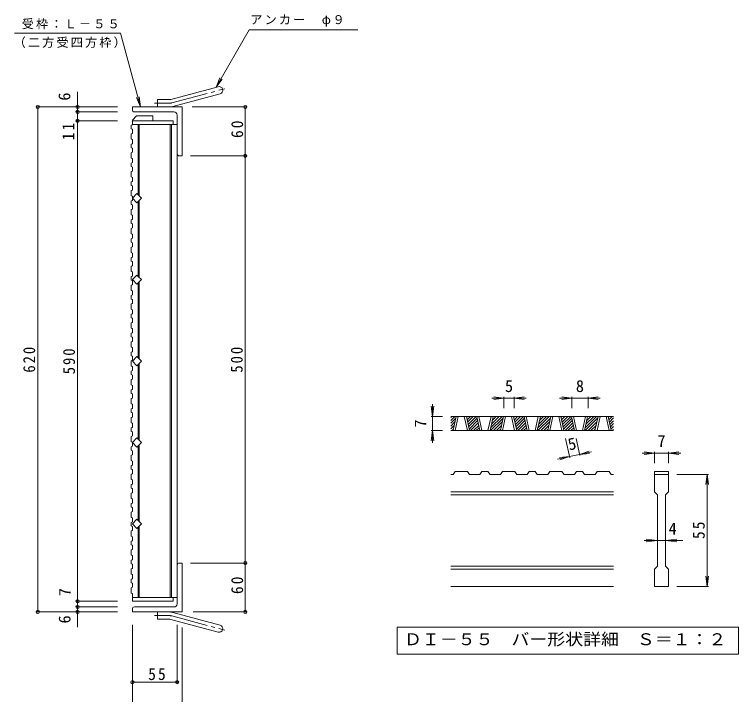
# Model space of a CAD drawing. Units: millimetres, scale not verified, with parts at other scales. Extents: x -855 to 880, y -688 to 677.
# Drawn here: x -9 to 880, y -215 to 620 of the extents above; entities that cross this region are included whole.
import ezdxf
from ezdxf.enums import TextEntityAlignment as Align

# ---------------------------------------------------------------- set-up
doc = ezdxf.new("R2010")
doc.units = ezdxf.units.MM
doc.header["$LTSCALE"] = 5
doc.header["$PDMODE"] = 32
doc.header["$PDSIZE"] = 4
doc.linetypes.add('CHAIN2', pattern=[12, 9, -1, 1, -1])
for name, color, linetype, lineweight in [('B-1', 2, 'Continuous', 9), ('B-2', 3, 'Continuous', 9), ('B-4', 7, 'Continuous', 9), ('B-5', 7, 'Continuous', 9), ('B-A', 3, 'Continuous', 9), ('D-0', 3, 'Continuous', 9), ('D-4', 7, 'Continuous', 9)]:
    doc.layers.add(name, color=color, linetype=linetype, lineweight=lineweight)
doc.styles.add('ＭＳ ゴシック', font='')
doc.styles.get('ＭＳ ゴシック').set_extended_font_data('MS Gothic')

msp = doc.modelspace()

# ---------------------------------------------------------------- linework, layer by layer
at = {"layer": 'B-1'}
for p, q in [((183.094, 516.027), (241.285, 531.619)), ((166.949, 506.72), (166.949, 515.72)), ((180.765, 515.72), (166.949, 515.72)), ((185.423, 507.334), (243.614, 522.926)), ((135.949, 503.22), (135.949, 506.72)), ((196.949, 506.72), (135.949, 506.72)), ((186.949, 500.72), (138.449, 500.72)), ((196.949, 506.72), (196.949, 446.72)), ((190.949, 496.72), (190.949, 449.22)), ((193.449, 446.72), (196.949, 446.72)), ((193.449, -53.28), (196.949, -53.28)), ((196.949, -113.28), (196.949, -53.28)), ((190.949, -103.28), (190.949, -55.78)), ((135.949, -109.78), (135.949, -113.28)), ((196.949, -113.28), (135.949, -113.28)), ((186.949, -107.28), (138.449, -107.28)), ((166.949, -113.28), (166.949, -122.28)), ((185.423, -113.893), (243.614, -129.485)), ((180.765, -122.28), (166.949, -122.28)), ((183.094, -122.586), (241.285, -138.178))]:
    msp.add_line(p, q, dxfattribs=at)
at = {"layer": 'B-1', "linetype": 'CHAIN2'}
for p, q in [((184.258, 511.68), (249.425, 529.142)), ((180.764, 511.22), (163.144, 511.22)), ((180.764, -117.78), (163.144, -117.78)), ((184.258, -118.24), (249.425, -135.701))]:
    msp.add_line(p, q, dxfattribs=at)
at = {"layer": 'B-1'}
for centre, radius, start, end in [((242.449, 527.272), 4.5, 285.00014, 104.99991), ((180.765, 524.72), 9, 270, 285.00002), ((180.764, 524.72), 18, 270, 285), ((138.449, 503.22), 2.5, 180, 270), ((186.949, 496.72), 4, 0, 90), ((193.449, 449.22), 2.5, 180, 270), ((193.449, -55.78), 2.5, 90, 180), ((186.949, -103.28), 4, 270, 0), ((138.449, -109.78), 2.5, 90, 180), ((180.764, -131.28), 18, 75, 90), ((180.765, -131.28), 9, 74.99998, 90), ((242.449, -133.832), 4.5, 255.00009, 74.99986)]:
    msp.add_arc(centre, radius, start, end, dxfattribs=at)
at = {"layer": 'B-1', "linetype": 'CHAIN2'}
for centre, start, end in [((180.764, 524.72), 270, 284.99995), ((180.764, -131.28), 75.00005, 90)]:
    msp.add_arc(centre, 13.5, start, end, dxfattribs=at)
at = {"layer": 'B-2'}
for p, q in [((135.949, 490.72), (140.949, 495.72)), ((135.949, 490.72), (135.949, 489.72)), ((135.949, 489.72), (185.949, 489.72)), ((135.949, 489.72), (135.949, 485.22)), ((140.949, 495.72), (160.949, 495.72)), ((160.949, 489.72), (160.949, 495.72)), ((185.949, 489.72), (185.949, 485.22)), ((135.949, 485.22), (190.949, 485.22)), ((142.949, 485.22), (142.949, 399.034)), ((144.449, 485.22), (144.449, 397.534)), ((182.449, 485.22), (182.449, -95.78)), ((183.949, 485.22), (183.949, -95.78)), ((190.949, 485.22), (190.949, -95.78)), ((144.449, 391.906), (144.449, 297.534)), ((142.949, 390.406), (142.949, 299.034)), ((142.949, 290.407), (142.949, 199.034)), ((144.449, 291.907), (144.449, 197.534)), ((142.949, 190.407), (142.949, 99.034)), ((144.449, 191.907), (144.449, 97.534)), ((142.949, 90.407), (142.949, -0.966)), ((144.449, 91.907), (144.449, -2.466)), ((144.449, -8.093), (144.449, -95.78)), ((142.949, -9.593), (142.949, -95.78)), ((135.949, -95.78), (190.949, -95.78)), ((135.949, -95.78), (135.949, -100.28)), ((185.949, -100.28), (185.949, -95.78)), ((135.949, -100.28), (185.949, -100.28))]:
    msp.add_line(p, q, dxfattribs=at)
for points in [[(141.606, 389.063), (135.949, 394.72), (141.606, 400.377), (147.263, 394.72)], [(147.263, 394.72), (143.632, 391.089), (141.606, 389.063)]]:
    msp.add_lwpolyline(points, dxfattribs=at)
for points in [[(141.606, 300.377), (135.949, 294.72), (141.606, 289.064), (147.263, 294.72), (143.632, 298.352)], [(141.606, 200.377), (135.949, 194.72), (141.606, 189.064), (147.263, 194.72), (143.632, 198.352)], [(141.606, 100.377), (135.949, 94.72), (141.606, 89.064), (147.263, 94.72), (143.632, 98.352)], [(141.606, 0.377), (135.949, -5.28), (141.606, -10.936), (147.263, -5.28), (143.632, -1.648)]]:
    msp.add_lwpolyline(points, close=True, dxfattribs=at)
at = {"layer": 'B-4'}
for p, q in [((68.634, 525.176), (68.634, 500.72)), ((117.856, 506.72), (18.243, 506.72)), ((19.743, 506.72), (19.743, -113.28)), ((117.856, 500.72), (67.135, 500.72)), ((68.634, 500.72), (68.634, 489.72)), ((209.425, 506.72), (276.098, 506.72)), ((274.598, 446.72), (274.598, 506.72)), ((117.856, 489.72), (67.135, 489.72)), ((68.634, 489.72), (68.634, -100.28)), ((207.332, 446.72), (276.098, 446.72)), ((274.598, -53.28), (274.598, 446.72)), ((207.332, -53.28), (276.098, -53.28)), ((274.598, -113.28), (274.598, -53.28)), ((117.856, -100.28), (67.135, -100.28)), ((68.634, -100.28), (68.634, -107.28)), ((117.856, -113.28), (18.243, -113.28)), ((117.856, -107.28), (67.135, -107.28)), ((68.634, -107.28), (68.634, -131.963)), ((210.592, -113.28), (276.098, -113.28)), ((135.949, -129.271), (135.949, -251.175)), ((190.949, -129.271), (190.949, -201.175)), ((196.949, -132.597), (196.949, -251.175)), ((135.949, -199.675), (190.949, -199.675))]:
    msp.add_line(p, q, dxfattribs=at)
for p in [(19.743, 506.72), (68.634, 506.72), (274.598, 506.72), (68.634, 500.72), (68.634, 489.72), (274.598, 446.72), (274.598, -53.28), (68.634, -100.28), (68.634, -107.28), (19.743, -113.28), (68.634, -113.28), (274.598, -113.28), (135.949, -199.675), (190.949, -199.675)]:
    msp.add_point(p, dxfattribs=at)
at = {"layer": 'B-5'}
for p, q in [((-8.84, 597.474), (121.446, 597.474)), ((279.415, 601.385), (412.612, 601.385)), ((238.743, 530.938), (246.352, 540.855)), ((145.763, 506.72), (144.132, 519.113))]:
    msp.add_line(p, q, dxfattribs=at)
for points in [[(121.446, 597.474), (145.763, 506.72), (140.98, 518.269)], [(279.415, 601.385), (238.743, 530.938), (243.526, 542.486)]]:
    msp.add_lwpolyline(points, dxfattribs=at)
at = {"layer": 'B-A'}
for p, q in [((134.449, 484.377), (135.949, 484.888)), ((135.949, 484.888), (135.949, 485.22)), ((134.449, 473.833), (135.949, 474.345)), ((135.949, 466.775), (135.949, 461.662)), ((134.449, 461.15), (135.949, 461.662)), ((134.449, 450.607), (135.949, 451.118)), ((134.449, 437.924), (135.949, 438.435)), ((135.949, 443.549), (135.949, 438.435)), ((134.449, 427.381), (135.949, 427.892)), ((135.949, 420.322), (135.949, 415.209)), ((134.449, 414.697), (135.949, 415.209)), ((135.949, 409.779), (135.949, 404.666)), ((134.449, 404.154), (135.949, 404.666)), ((134.449, 391.471), (135.949, 391.982)), ((135.949, 397.095), (135.949, 391.982)), ((135.949, 386.552), (135.949, 381.439)), ((134.449, 380.928), (135.949, 381.439)), ((135.949, 373.869), (135.949, 368.756)), ((134.449, 368.245), (135.949, 368.756)), ((134.449, 357.701), (135.949, 358.213)), ((135.949, 363.326), (135.949, 358.213)), ((135.949, 350.643), (135.949, 345.529)), ((134.449, 345.018), (135.949, 345.529)), ((135.949, 340.1), (135.949, 334.986)), ((134.449, 334.475), (135.949, 334.986)), ((134.449, 321.792), (135.949, 322.303)), ((135.949, 327.416), (135.949, 322.303)), ((134.449, 311.248), (135.949, 311.76)), ((135.949, 316.873), (135.949, 311.76)), ((135.949, 304.19), (135.949, 299.077)), ((134.449, 298.565), (135.949, 299.077)), ((135.949, 293.647), (135.949, 288.533)), ((134.449, 288.021), (135.949, 288.533)), ((134.449, 275.339), (135.949, 275.85)), ((135.949, 280.963), (135.949, 275.85)), ((135.949, 270.42), (135.949, 265.306)), ((134.449, 264.795), (135.949, 265.306)), ((134.449, 252.112), (135.949, 252.623)), ((135.949, 257.736), (135.949, 252.623)), ((134.449, 241.568), (135.949, 242.08)), ((135.949, 247.193), (135.949, 242.08)), ((135.949, 234.51), (135.949, 229.397)), ((134.449, 228.886), (135.949, 229.397)), ((135.949, 223.967), (135.949, 218.853)), ((134.449, 218.342), (135.949, 218.853)), ((134.449, 205.659), (135.949, 206.17)), ((134.449, 205.659), (134.449, 201.251)), ((135.949, 211.283), (135.949, 206.17)), ((134.449, 195.115), (135.949, 195.626)), ((135.949, 188.056), (135.949, 182.943)), ((134.449, 182.432), (135.949, 182.943)), ((134.449, 182.432), (134.449, 178.024)), ((134.449, 171.888), (135.949, 172.399)), ((135.949, 164.83), (135.949, 159.716)), ((134.449, 159.205), (135.949, 159.716)), ((134.449, 159.205), (134.449, 154.797)), ((134.449, 148.661), (135.949, 149.173)), ((134.449, 135.978), (135.949, 136.49)), ((134.449, 135.978), (134.449, 131.57)), ((135.949, 141.603), (135.949, 136.49)), ((134.449, 125.434), (135.949, 125.946)), ((135.949, 118.376), (135.949, 113.263)), ((134.449, 112.751), (135.949, 113.263)), ((134.449, 112.751), (134.449, 108.343)), ((134.449, 102.207), (135.949, 102.719)), ((134.449, 89.524), (135.949, 90.036)), ((134.449, 89.524), (134.449, 85.117)), ((135.949, 95.149), (135.949, 90.036)), ((134.449, 78.98), (135.949, 79.492)), ((135.949, 71.922), (135.949, 66.809)), ((134.449, 66.297), (135.949, 66.809)), ((134.449, 66.297), (134.449, 61.89)), ((134.449, 55.753), (135.949, 56.265)), ((135.949, 48.695), (135.949, 43.582)), ((134.449, 43.07), (135.949, 43.582)), ((134.449, 43.07), (134.449, 38.663)), ((134.449, 32.526), (135.949, 33.038)), ((134.449, 19.843), (135.949, 20.355)), ((134.449, 19.843), (134.449, 15.436)), ((135.949, 25.468), (135.949, 20.355)), ((134.449, 9.3), (135.949, 9.811)), ((135.949, 2.241), (135.949, -2.872)), ((134.449, -3.384), (135.949, -2.872)), ((134.449, -3.384), (134.449, -7.791)), ((134.449, -13.927), (135.949, -13.416)), ((134.449, -26.611), (135.949, -26.099)), ((134.449, -26.611), (134.449, -31.018)), ((135.949, -20.986), (135.949, -26.099)), ((134.449, -37.154), (135.949, -36.643)), ((135.949, -44.213), (135.949, -49.326)), ((134.449, -49.838), (135.949, -49.326)), ((134.449, -49.838), (134.449, -54.245)), ((134.449, -60.381), (135.949, -59.87)), ((135.949, -67.44), (135.949, -72.553)), ((134.449, -73.065), (135.949, -72.553)), ((134.449, -73.065), (134.449, -77.472)), ((134.449, -83.608), (135.949, -83.097))]:
    msp.add_line(p, q, dxfattribs=at)
for points in [[(134.449, 484.377), (134.449, 479.969), (135.949, 479.458), (135.949, 474.345)], [(134.449, 473.833), (134.449, 467.286), (135.949, 466.775)], [(134.449, 461.15), (134.449, 456.743), (135.949, 456.232), (135.949, 451.118)], [(134.449, 450.607), (134.449, 444.059), (135.949, 443.549)], [(134.449, 437.924), (134.449, 433.516), (135.949, 433.005), (135.949, 427.892)], [(134.449, 427.381), (134.449, 420.833), (135.949, 420.322)], [(134.449, 414.697), (134.449, 410.29), (135.949, 409.779)], [(134.449, 404.154), (134.449, 397.607), (135.949, 397.095)], [(134.449, 391.471), (134.449, 387.064), (135.949, 386.552)], [(134.449, 380.928), (134.449, 374.381), (135.949, 373.869)], [(134.449, 368.245), (134.449, 363.837), (135.949, 363.326)], [(134.449, 357.701), (134.449, 351.154), (135.949, 350.643)], [(134.449, 345.018), (134.449, 340.611), (135.949, 340.1)], [(134.449, 334.475), (134.449, 327.928), (135.949, 327.416)], [(134.449, 321.792), (134.449, 317.385), (135.949, 316.873)], [(134.449, 311.248), (134.449, 304.701), (135.949, 304.19)], [(134.449, 298.565), (134.449, 294.157), (135.949, 293.647)], [(134.449, 288.021), (134.449, 281.474), (135.949, 280.963)], [(134.449, 275.339), (134.449, 270.931), (135.949, 270.42)], [(134.449, 264.795), (134.449, 258.248), (135.949, 257.736)], [(134.449, 252.112), (134.449, 247.704), (135.949, 247.193)], [(134.449, 241.568), (134.449, 235.021), (135.949, 234.51)], [(134.449, 228.886), (134.449, 224.478), (135.949, 223.967)], [(134.449, 218.342), (134.449, 211.795), (135.949, 211.283)], [(134.449, 201.251), (135.949, 200.74), (135.949, 195.626)], [(134.449, 195.115), (134.449, 188.568), (135.949, 188.056)], [(134.449, 178.024), (135.949, 177.513), (135.949, 172.399)], [(134.449, 171.888), (134.449, 165.341), (135.949, 164.83)], [(134.449, 154.797), (135.949, 154.286), (135.949, 149.173)], [(134.449, 148.661), (134.449, 142.114), (135.949, 141.603)], [(134.449, 131.57), (135.949, 131.059), (135.949, 125.946)], [(134.449, 125.434), (134.449, 118.887), (135.949, 118.376)], [(134.449, 108.343), (135.949, 107.832), (135.949, 102.719)], [(134.449, 102.207), (134.449, 95.66), (135.949, 95.149)], [(134.449, 85.117), (135.949, 84.605), (135.949, 79.492)], [(134.449, 78.98), (134.449, 72.433), (135.949, 71.922)], [(134.449, 61.89), (135.949, 61.378), (135.949, 56.265)], [(134.449, 55.753), (134.449, 49.206), (135.949, 48.695)], [(134.449, 38.663), (135.949, 38.151), (135.949, 33.038)], [(134.449, 32.526), (134.449, 25.979), (135.949, 25.468)], [(134.449, 15.436), (135.949, 14.924), (135.949, 9.811)], [(134.449, 9.3), (134.449, 2.752), (135.949, 2.241)], [(134.449, -7.791), (135.949, -8.303), (135.949, -13.416)], [(134.449, -13.927), (134.449, -20.475), (135.949, -20.986)], [(134.449, -31.018), (135.949, -31.53), (135.949, -36.643)], [(134.449, -37.154), (134.449, -43.702), (135.949, -44.213)], [(134.449, -54.245), (135.949, -54.756), (135.949, -59.87)], [(134.449, -60.381), (134.449, -66.929), (135.949, -67.44)], [(134.449, -77.472), (135.949, -77.983), (135.949, -83.097)], [(134.449, -83.608), (134.449, -90.155), (135.949, -90.667), (135.949, -95.78)]]:
    msp.add_lwpolyline(points, dxfattribs=at)
at = {"layer": 'D-0'}
for p, q in [((726.939, 126.774), (526.939, 126.774)), ((526.939, 125.454), (528.26, 126.774)), ((526.939, 121.918), (531.795, 126.774)), ((526.939, 118.383), (533.068, 124.511)), ((529.807, 109.274), (533.552, 126.774)), ((532.307, 109.274), (536.052, 126.774)), ((543.552, 126.774), (547.297, 109.274)), ((546.052, 126.774), (549.797, 109.274)), ((546.296, 125.635), (547.435, 126.774)), ((546.919, 122.722), (550.971, 126.774)), ((547.542, 119.81), (554.506, 126.774)), ((548.165, 116.898), (558.042, 126.774)), ((548.789, 113.986), (559.318, 124.515)), ((562.58, 109.274), (558.835, 126.774)), ((565.08, 109.274), (561.335, 126.774)), ((576.325, 126.774), (572.58, 109.274)), ((578.835, 126.774), (575.09, 109.274)), ((575.833, 112.746), (589.861, 126.774)), ((575.897, 109.274), (591.134, 124.511)), ((576.796, 117.244), (586.326, 126.774)), ((577.758, 121.742), (582.79, 126.774)), ((578.721, 126.24), (579.255, 126.774)), ((587.873, 109.274), (591.618, 126.774)), ((590.373, 109.274), (594.118, 126.774)), ((601.618, 126.774), (605.363, 109.274)), ((604.118, 126.774), (607.863, 109.274)), ((604.362, 125.635), (605.501, 126.774)), ((604.985, 122.722), (609.037, 126.774)), ((605.608, 119.81), (612.572, 126.774)), ((606.231, 116.898), (616.108, 126.774)), ((606.855, 113.986), (617.384, 124.515)), ((620.646, 109.274), (616.901, 126.774)), ((623.146, 109.274), (619.401, 126.774)), ((634.391, 126.774), (630.646, 109.274)), ((636.901, 126.774), (633.156, 109.274)), ((633.899, 112.746), (647.927, 126.774)), ((633.963, 109.274), (649.2, 124.511)), ((634.862, 117.244), (644.392, 126.774)), ((635.824, 121.742), (640.856, 126.774)), ((636.787, 126.24), (637.321, 126.774)), ((645.939, 109.274), (649.684, 126.774)), ((648.439, 109.274), (652.184, 126.774)), ((659.684, 126.774), (663.429, 109.274)), ((662.184, 126.774), (665.929, 109.274)), ((662.428, 125.635), (663.567, 126.774)), ((663.051, 122.722), (667.103, 126.774)), ((663.674, 119.81), (670.638, 126.774)), ((664.298, 116.898), (674.174, 126.774)), ((664.921, 113.986), (675.45, 124.515)), ((678.712, 109.274), (674.967, 126.774)), ((681.212, 109.274), (677.467, 126.774)), ((692.457, 126.774), (688.712, 109.274)), ((694.967, 126.774), (691.222, 109.274)), ((691.965, 112.746), (705.993, 126.774)), ((692.029, 109.274), (707.266, 124.511)), ((692.928, 117.244), (702.458, 126.774)), ((693.89, 121.742), (698.922, 126.774)), ((694.853, 126.24), (695.387, 126.774)), ((704.005, 109.274), (707.75, 126.774)), ((706.505, 109.274), (710.25, 126.774)), ((717.75, 126.774), (721.495, 109.274)), ((720.25, 126.774), (723.995, 109.274)), ((720.494, 125.635), (721.633, 126.774)), ((721.117, 122.722), (725.169, 126.774)), ((721.74, 119.81), (726.939, 125.009)), ((526.939, 114.847), (532.105, 120.013)), ((549.412, 111.073), (559.942, 121.603)), ((551.148, 109.274), (560.565, 118.691)), ((554.684, 109.274), (561.188, 115.778)), ((579.432, 109.274), (590.171, 120.013)), ((607.478, 111.073), (618.008, 121.603)), ((609.214, 109.274), (618.631, 118.691)), ((612.75, 109.274), (619.254, 115.778)), ((637.498, 109.274), (648.237, 120.013)), ((665.544, 111.073), (676.074, 121.603)), ((667.28, 109.274), (676.697, 118.691)), ((670.816, 109.274), (677.32, 115.778)), ((695.564, 109.274), (706.303, 120.013)), ((722.364, 116.898), (726.939, 121.474)), ((722.987, 113.986), (726.939, 117.938)), ((526.939, 111.311), (531.143, 115.514)), ((726.939, 109.274), (526.939, 109.274)), ((528.437, 109.274), (530.18, 111.016)), ((558.219, 109.274), (561.811, 112.866)), ((561.755, 109.274), (562.435, 109.954)), ((582.968, 109.274), (589.209, 115.514)), ((586.503, 109.274), (588.246, 111.016)), ((616.285, 109.274), (619.877, 112.866)), ((619.821, 109.274), (620.501, 109.954)), ((641.034, 109.274), (647.275, 115.514)), ((644.569, 109.274), (646.312, 111.016)), ((674.351, 109.274), (677.943, 112.866)), ((677.887, 109.274), (678.567, 109.954)), ((699.1, 109.274), (705.341, 115.514)), ((702.635, 109.274), (704.378, 111.016)), ((723.61, 111.073), (726.939, 114.403)), ((725.346, 109.274), (726.939, 110.867)), ((529.85, 55.524), (526.939, 55.524)), ((529.85, 55.524), (532.35, 59.274)), ((547.34, 59.274), (532.35, 59.274)), ((547.34, 59.274), (549.84, 55.524)), ((562.623, 55.524), (549.84, 55.524)), ((562.623, 55.524), (565.123, 59.274)), ((572.623, 59.274), (565.123, 59.274)), ((572.623, 59.274), (575.133, 55.524)), ((587.916, 55.524), (575.133, 55.524)), ((587.916, 55.524), (590.416, 59.274)), ((605.406, 59.274), (590.416, 59.274)), ((605.406, 59.274), (607.906, 55.524)), ((620.689, 55.524), (607.906, 55.524)), ((620.689, 55.524), (623.189, 59.274)), ((630.689, 59.274), (623.189, 59.274)), ((630.689, 59.274), (633.199, 55.524)), ((645.983, 55.524), (633.199, 55.524)), ((645.983, 55.524), (648.483, 59.274)), ((663.472, 59.274), (648.483, 59.274)), ((663.472, 59.274), (665.972, 55.524)), ((678.755, 55.524), (665.972, 55.524)), ((678.755, 55.524), (681.255, 59.274)), ((688.755, 59.274), (681.255, 59.274)), ((688.755, 59.274), (691.266, 55.524)), ((704.049, 55.524), (691.266, 55.524)), ((704.049, 55.524), (706.549, 59.274)), ((721.538, 59.274), (706.549, 59.274)), ((721.538, 59.274), (724.038, 55.524)), ((726.939, 55.524), (724.038, 55.524)), ((776.939, 59.274), (776.939, 55.524)), ((776.939, 55.524), (794.439, 55.524)), ((776.939, 34.274), (776.939, 55.524)), ((794.439, 55.524), (794.439, 34.274)), ((726.939, 34.274), (526.939, 34.274)), ((726.939, 30.524), (526.939, 30.524)), ((776.939, 34.274), (780.689, 30.524)), ((780.689, -56.976), (780.689, 30.524)), ((790.689, 30.524), (794.439, 34.274)), ((790.689, 30.524), (790.689, -56.976)), ((726.939, -56.976), (526.939, -56.976)), ((726.939, -60.726), (526.939, -60.726)), ((776.939, -60.726), (780.689, -56.976)), ((776.939, -81.976), (776.939, -60.726)), ((790.689, -56.976), (794.439, -60.726)), ((794.439, -60.726), (794.439, -81.976)), ((726.939, -81.976), (526.939, -81.976)), ((794.439, -81.976), (776.939, -81.976))]:
    msp.add_line(p, q, dxfattribs=at)
msp.add_lwpolyline([(776.939, 59.274), (794.439, 59.274), (794.439, 55.524)], dxfattribs=at)
at = {"layer": 'D-0', "color": 7}
msp.add_lwpolyline([(461.112, -131.976), (461.112, -165.202), (880.266, -165.202), (880.266, -131.976)], close=True, dxfattribs=at)
at = {"layer": 'D-4'}
for p, q in [((592.189, 149.274), (577.189, 149.274)), ((592.189, 149.274), (579.796, 150.906)), ((592.189, 149.274), (579.796, 147.642)), ((592.189, 150.774), (592.189, 136.774)), ((604.689, 149.274), (592.189, 149.274)), ((604.689, 149.274), (617.082, 150.906)), ((604.689, 150.774), (604.689, 136.774)), ((604.689, 149.274), (617.082, 147.642)), ((604.689, 149.274), (619.689, 149.274)), ((675.538, 149.274), (660.538, 149.274)), ((675.538, 149.274), (663.145, 150.906)), ((675.538, 149.274), (663.145, 147.642)), ((675.538, 150.774), (675.538, 136.774)), ((695.538, 149.274), (675.538, 149.274)), ((695.538, 149.274), (707.931, 150.906)), ((695.538, 150.774), (695.538, 136.774)), ((695.538, 149.274), (707.931, 147.642)), ((695.538, 149.274), (710.538, 149.274)), ((504.439, 126.774), (502.808, 139.167)), ((504.439, 126.774), (504.439, 141.774)), ((504.439, 126.774), (506.071, 139.167)), ((502.939, 126.774), (516.939, 126.774)), ((504.439, 126.774), (504.439, 109.274)), ((504.439, 109.274), (502.808, 96.881)), ((502.939, 109.274), (516.939, 109.274)), ((504.439, 109.274), (506.071, 96.881)), ((504.439, 109.274), (504.439, 94.274)), ((673.059, 75.957), (668, 99.596)), ((685.282, 78.572), (680.783, 99.596)), ((684.968, 80.039), (672.745, 77.423)), ((684.968, 80.039), (696.745, 84.228)), ((684.968, 80.039), (699.636, 83.178)), ((684.968, 80.039), (697.428, 81.037)), ((776.939, 81.774), (761.939, 81.774)), ((776.939, 81.774), (764.546, 83.405)), ((776.939, 81.774), (764.546, 80.142)), ((776.939, 83.274), (776.939, 69.274)), ((794.439, 81.774), (776.939, 81.774)), ((794.439, 81.774), (806.832, 83.405)), ((794.439, 83.274), (794.439, 69.274)), ((794.439, 81.774), (806.832, 80.142)), ((794.439, 81.774), (809.439, 81.774)), ((672.745, 77.423), (658.077, 74.284)), ((672.745, 77.423), (660.285, 76.425)), ((672.745, 77.423), (660.968, 73.235)), ((843.439, 55.524), (804.439, 55.524)), ((841.939, 55.524), (840.308, 43.131)), ((841.939, 55.524), (843.571, 43.131)), ((841.939, -81.976), (841.939, 55.524)), ((780.689, -25.726), (764.439, -25.726)), ((780.689, -25.726), (767.046, -24.094)), ((780.689, -25.726), (767.046, -27.358)), ((790.689, -25.726), (780.689, -25.726)), ((790.689, -25.726), (804.332, -24.094)), ((790.689, -25.726), (804.332, -27.358)), ((790.689, -25.726), (811.939, -25.726)), ((841.939, -81.976), (840.308, -69.583)), ((841.939, -81.976), (843.571, -69.583)), ((843.439, -81.976), (804.439, -81.976))]:
    msp.add_line(p, q, dxfattribs=at)

# ---------------------------------------------------------------- texts
at = {"layer": 'B-4', "color": 2, "style": 'ＭＳ ゴシック'}
for s, p in [('6', (64.082, 514.485)), ('7', (64.713, -93.986)), ('6', (64.33, -127.532))]:
    msp.add_text(s, height=14.66, rotation=90, dxfattribs=at).set_placement(p, align=Align.BOTTOM_LEFT)
at = {"layer": 'B-4', "color": 2, "char_height": 14.66, "attachment_point": 7, "rotation": 90, "style": 'ＭＳ ゴシック'}
for s, insert in [('\\T1.27;\\W0.95;60', (272.098, 468.595)), ('\\T1.27;\\W0.95;11', (64.534, 465.832)), ('\\T1.27;\\W0.9;620', (16.743, 180.47)), ('\\T1.27;\\W0.9;590', (65.635, 178.47)), ('\\T1.27;\\W0.9;500', (271.598, 180.47)), ('\\T1.27;\\W0.95;60', (272.098, -91.405))]:
    msp.add_mtext(s, dxfattribs=dict(at, insert=insert))
at = {"layer": 'B-4', "color": 2, "insert": (155.324, -197.175), "char_height": 14.66, "attachment_point": 7, "style": 'ＭＳ ゴシック'}
msp.add_mtext('\\T1.27;\\W0.95;55', dxfattribs=at)
at = {"layer": 'B-5', "char_height": 11, "attachment_point": 7, "style": 'ＭＳ ゴシック'}
for s, insert in [('\\T1.17;受枠：Ｌ－５５', (0.09, 602.126)), ('\\T1.17;アンカー\u3000φ９', (280.672, 605.514)), ('\\T1.17;（二方受四方枠）', (-9.994, 579.122))]:
    msp.add_mtext(s, dxfattribs=dict(at, insert=insert))
at = {"layer": 'D-0', "color": 2, "style": 'ＭＳ ゴシック', "width": 1.1}
msp.add_text('ＤＩ－５５\u3000バー形状詳細\u3000Ｓ＝１：２', height=14.66, dxfattribs=at).set_placement((469.439, -158.589), align=Align.BOTTOM_LEFT)
at = {"layer": 'D-4', "color": 2, "style": 'ＭＳ ゴシック'}
for s, p in [('5', (593.439, 152.274)), ('8', (680.538, 152.274)), ('7', (780.689, 84.774)), ('4', (794.439, -22.726))]:
    msp.add_text(s, height=14.66, dxfattribs=at).set_placement(p, align=Align.BOTTOM_LEFT)
for s, rotation, p in [('7', 90, (501.439, 113.024)), ('5', 12.079, (673.339, 80.619))]:
    msp.add_text(s, height=14.66, rotation=rotation, dxfattribs=at).set_placement(p, align=Align.BOTTOM_LEFT)
at = {"layer": 'D-4', "color": 2, "insert": (838.939, -23.851), "char_height": 14.66, "attachment_point": 7, "rotation": 90, "style": 'ＭＳ ゴシック'}
msp.add_mtext('\\T1.27;\\W0.95;55', dxfattribs=at)

doc.saveas('drawing.dxf')
